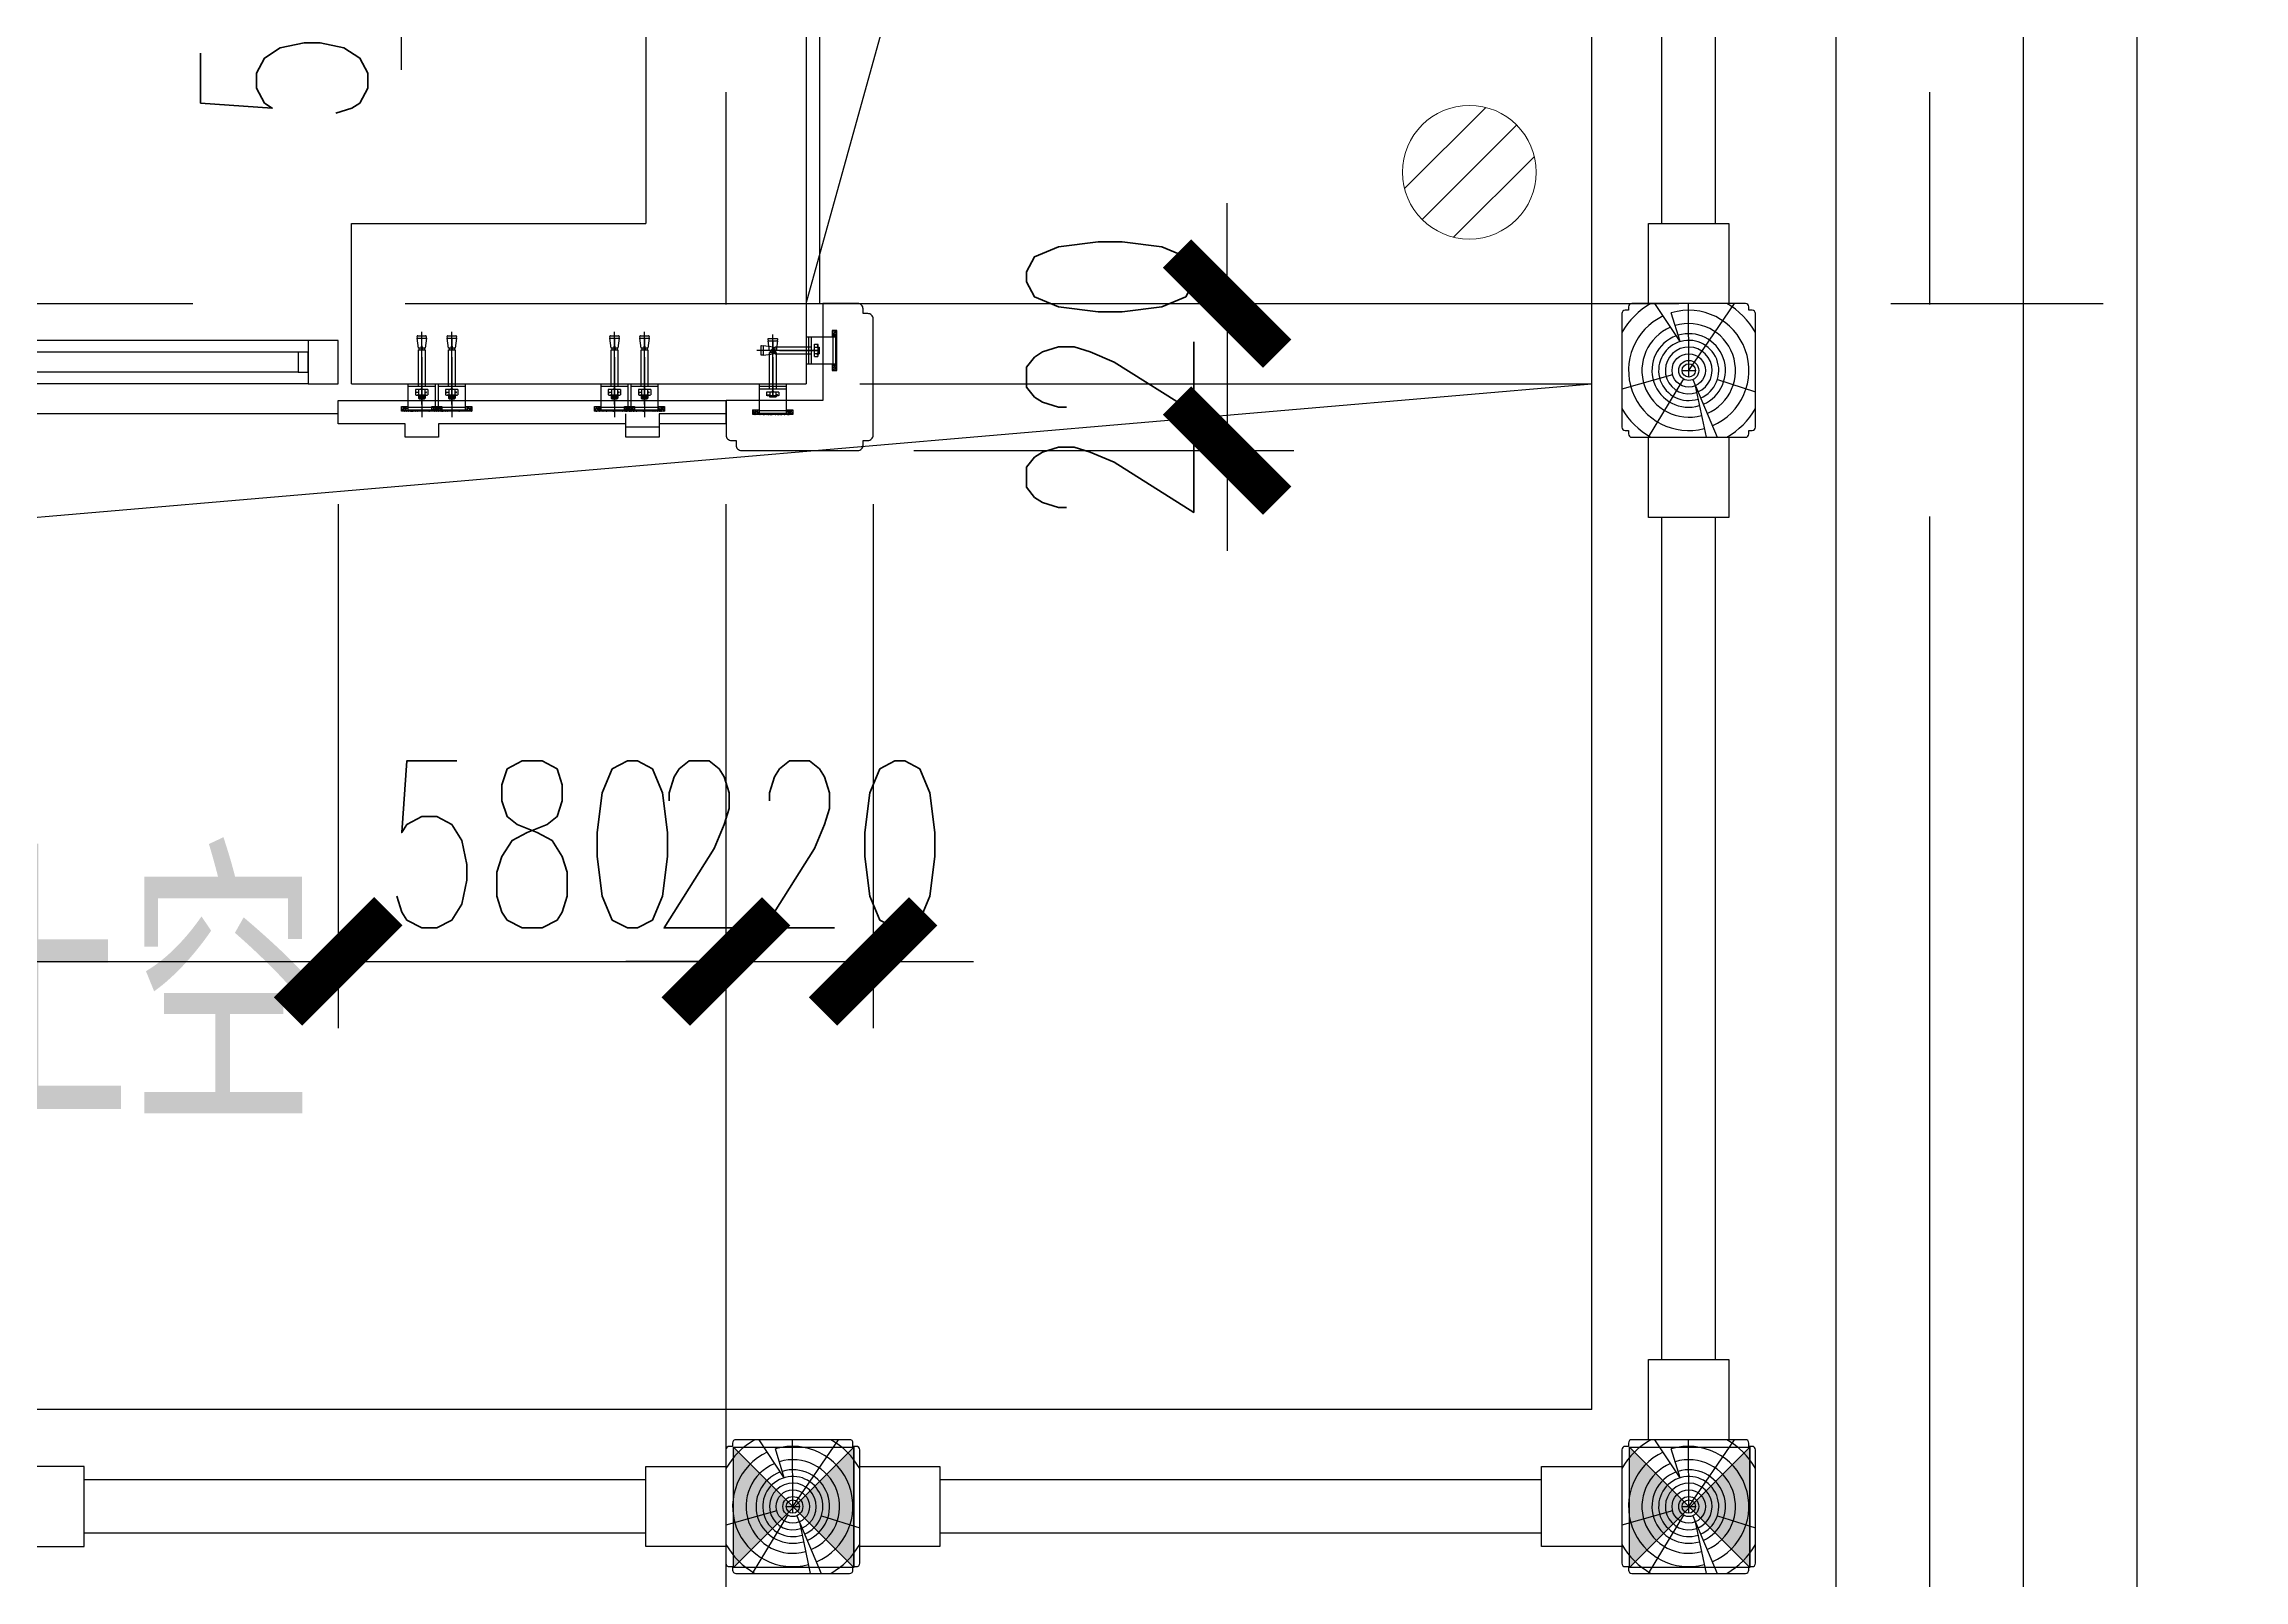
# Model space of a CAD drawing. Extents: x 296441 to 853063, y 459050 to 1117990.
# Drawn here: x 665278 to 668569, y 649460 to 651758 of the extents above; entities that cross this region are included whole.
import ezdxf
from ezdxf.enums import TextEntityAlignment as Align

# ---------------------------------------------------------------- set-up
doc = ezdxf.new("R2010")
doc.units = 0
doc.header["$LTSCALE"] = 1000
for name, pattern in [('14-GRID$0$CENTER2', [28.575, 19.05, -3.175, 3.175, -3.175]), ('CENTER', [50.8, 31.75, -6.35, 6.35, -6.35]), ('DASH', [0.35, 0.25, -0.1]), ('DOTE', [2.42, 2, -0.2, 0.02, -0.2])]:
    doc.linetypes.add(name, pattern=pattern)
for name, color, linetype in [('0-COL', 50, 'Continuous'), ('0-COL-H1', 170, 'Continuous'), ('14-GRID$0$G-GRID', 9, '14-GRID$0$CENTER2'), ('5PJ(配件)', 13, 'Continuous'), ('8XX(虚线)', 8, 'DASH'), ('A-SECT-FNSH', 6, 'Continuous'), ('D-TEXT-FL01-mi$0$A-WIND-IDEN', 33, 'Continuous'), ('DIM_SYMB', 3, 'Continuous'), ('DZ-TEXT-FL01$0$A-ROOM-IDEN', 4, 'Continuous'), ('E4-FL02$0$A-FLOR', 23, 'Continuous'), ('E4-FL02$0$A-HOLE', 211, 'Continuous'), ('E4-FL02$0$A-HRAL', 5, 'Continuous'), ('E4-FL02$0$A-OVLK', 140, 'Continuous'), ('E4-FL02$0$A-SECT-PATT', 251, 'Continuous'), ('E4-FL02$0$A-SECT-WIND', 155, 'Continuous'), ('E4-FL02$0$A-SECT-WOOD', 17, 'Continuous'), ('E4-FL02$0$A-WALL-FNSH', 6, 'Continuous'), ('E4-FL02$0$AUDIT_I_171201172723-2', 140, 'Continuous'), ('E4-FL02$0$G-XREF', 2, 'Continuous'), ('PUB_DIM', 3, 'Continuous'), ('WALL', 242, 'Continuous'), ('ZT0_默认图层-----PM、LM、DY、JD', 7, 'Continuous'), ('ZT1_Dim---标注---PM、LM、DY、JD', 252, 'Continuous'), ('ZT3_辅材--五金件-------------JD', 13, 'Continuous')]:
    doc.layers.add(name, color=color, linetype=linetype)
doc.layers.add('E1-FL02$0$P-SEWG-EQPM', color=4, linetype='Continuous', lineweight=0)
doc.layers.add('E4-FL02$0$A-ANNO-NPLT', color=215, linetype='Continuous', plot=False)
doc.styles.add('E1-FL02$0$hz', font='simplex', dxfattribs={"width": 0.7, "bigfont": 'hztxt'})
doc.styles.get("Standard").update_dxf_attribs({"font": 'gbenor.shx', "bigfont": 'gbcbig.shx'})
doc.styles.add('ZT-DIMSTYLE', font='ROMANS.shx', dxfattribs={"width": 0.7, "bigfont": 'CHINESE.shx'})
doc.styles.add('ZT_文字标注', font='ROMANS.shx', dxfattribs={"width": 0.7, "bigfont": '@1chinese.shx'})
doc.dimstyles.new('ZT-DIM100', dxfattribs={"dimscale": 100, "dimtxt": 2.5, "dimasz": 1.5, "dimexe": 1, "dimexo": 1, "dimgap": 0.5, "dimtad": 1, "dimdec": 0, "dimdsep": 46, "dimtxsty": 'ZT-DIMSTYLE', "dimblk": 'ARCHTICK', "dimcen": 2.5, "dimclrd": 175, "dimclre": 175, "dimclrt": 7, "dimazin": 2, "dimtfac": 1, "dimtix": 1, "dimtmove": 2, "dimatfit": 3, "dimfxl": 0, "dimarcsym": 0})

# ---------------------------------------------------------------- blocks, each defined once
blk = doc.blocks.new('STEELCOLUMN')
at = {"layer": '0-COL', "color": 4, "ltscale": 0.5}
blk.add_lwpolyline([(-90, 90), (90, 90), (90, -90), (-90, -90), (-90, 90), (90, -90), (90, 90), (-90, -90)], dxfattribs=at)
at = {"layer": '0-COL', "color": 6, "ltscale": 0.5}
for points in [[(-90, 90), (-90, -90), (0, 0)], [(0, 0), (0, 0), (90, 90), (90, -90)]]:
    blk.add_solid(points, dxfattribs=at)
blk = doc.blocks.new('HER32')
at = {"layer": 'DZ-TEXT-FL01$0$A-ROOM-IDEN'}
blk.add_text('南廊上空', height=385.82, dxfattribs=at).set_placement((856119, -566141))
blk = doc.blocks.new('*U433')
at = {"layer": 'E4-FL02$0$A-SECT-WIND'}
for p, q in [((45, 32.5), (655, 32.5)), ((60, 15), (640, 15)), ((45, -32.5), (655, -32.5)), ((60, -15), (640, -15))]:
    blk.add_line(p, q, dxfattribs=at)
at = {"layer": 'E4-FL02$0$A-SECT-WOOD'}
for points in [[(0, 32.5), (45, 32.5), (45, -32.5), (0, -32.5)], [(60, 15), (60, -15), (45, -15), (45, 15)], [(640, 15), (640, -15), (655, -15), (655, 15)], [(700, 32.5), (655, 32.5), (655, -32.5), (700, -32.5)]]:
    blk.add_lwpolyline(points, close=True, dxfattribs=at)
blk = doc.blocks.new('E4-FL02$0$220zhu-P1')
at = {"layer": 'E4-FL02$0$A-ANNO-NPLT'}
for p, q in [((10, 0), (-10, 0)), ((0, 10), (0, -10))]:
    blk.add_line(p, q, dxfattribs=at)
blk.add_circle((0, 0), 10, dxfattribs=at)
at = {"layer": 'E4-FL02$0$A-SECT-PATT'}
for p, q in [((-5.9, 13.8), (-42.5, 100)), ((-9.8, 23), (-26, 100)), ((7.8, 12.8), (60.8, 100)), ((-42.8, 13.8), (-100, 32.1)), ((10, 0), (-10, 0)), ((0, 10), (0, -10)), ((24.1, 6.7), (100, 27.8)), ((0, 0), (-68.5, -100)), ((0, 0), (0.3, -100)), ((13, -43.1), (26.1, -86.1)), ((13, -43.1), (50.5, -100))]:
    blk.add_line(p, q, dxfattribs=at)
for radius in [25, 15, 10]:
    blk.add_circle((0, 0), radius, dxfattribs=at)
for radius, start, end in [(115, 119.5918, 150.4082), (115, 29.5918, 60.4082), (90, 113.0186, 286.8397), (90, 295.1666, 104.9497), (70, 292.813, 105.8305), (70, 113.0186, 286.8397), (55, 113.0186, 286.8397), (45, 113.0186, 108.0371), (35, 113.0186, 109.8089), (55, 289.8993, 106.9128), (115, 209.5918, 240.4082), (115, 299.5918, 330.4082)]:
    blk.add_arc((0, 0), radius, start, end, dxfattribs=at)
at = {"layer": 'E4-FL02$0$A-SECT-WOOD'}
blk.add_lwpolyline([(0, 100), (-85, 100, 0.414165), (-90, 95), (-90, 90), (-95, 90, 0.414214), (-100, 85), (-100, 0), (-100, -85, 0.414214), (-95, -90), (-90, -90), (-90, -95, 0.414165), (-85, -100), (0, -100), (85, -100, 0.414165), (90, -95), (90, -90), (95, -90, 0.414214), (100, -85), (100, 0), (100, 85, 0.414214), (95, 90), (90, 90), (90, 95, 0.414165), (85, 100)], format="xyb", close=True, dxfattribs=at)
blk = doc.blocks.new('E1-FL02$0$$PS001_0')
for p, q in [((-0.485, -0.123), (0.123, 0.485)), ((-0.354, -0.354), (0.354, 0.354)), ((-0.118, -0.486), (0.486, 0.118))]:
    blk.add_line(p, q)
blk.add_circle((0, 0), 0.5)
at = {"style": 'E1-FL02$0$hz', "width": 0.7, "flags": 1}
for tag, p in [('UNIT', (0, 0)), ('SPEC', (0, -0.002)), ('WHAT', (0, -0.003))]:
    blk.add_attdef(tag, p, '', height=0.001, dxfattribs=at)
blk = doc.blocks.new('20180521.08271243')
at = {"layer": '8XX(虚线)', "ltscale": 25}
h = blk.add_hatch(dxfattribs=at)
h.set_pattern_fill('AR-SAND', color=256, scale=0.05, angle=360, style=0)
h.set_pattern_definition([(232.5, (-292719.11, -161804.6666), (-2.447066187, 0.080001565), [0, -1.9304, 0, -2.159, 0, -2.06375]), (262.5, (-292719.11, -161804.6666), (-3.584125503, -2.247616416), [0, -1.0414, 0, -1.7399, 0, -0.66675]), (302.5, (-292719.11, -161803.1045), (-0.007185923, -3.954961851), [0, -0.635, 0, -2.286, 0, -2.9845]), (312.5, (-292719.11, -161803.1045), (-1.114646616, -3.817782262), [0, -0.3175, 0, -1.4986, 0, -1.7145])])
edge = h.paths.add_edge_path()
edge.add_line((30, 36), (30, 29))
edge.add_line((30, 29), (20, 29))
edge.add_line((20, 29), (20, 33.3))
edge.add_arc((18.8, 33.3), 1.2, 360, 450)
edge.add_line((18.8, 34.5), (0, 34.5))
edge.add_line((0, 34.5), (0, 36))
edge.add_line((0, 36), (30, 36))
edge = h.paths.add_edge_path()
edge.add_line((-30, 29), (-30, 36))
edge.add_line((-30, 36), (0, 36))
edge.add_line((0, 36), (0, 34.5))
edge.add_line((0, 34.5), (-18.8, 34.5))
edge.add_arc((-18.8, 33.3), 1.2, 90, 180)
edge.add_line((-20, 33.3), (-20, 29))
edge.add_line((-20, 29), (-30, 29))
at = {"color": 8}
blk.add_line((-30, 36, 0), (-30, 29, 0), dxfattribs=at)
at = {"color": 1, "linetype": 'CENTER', "ltscale": 10}
blk.add_line((0, -50), (0, 9.5), dxfattribs=at)
blk.add_line((0, -50), (0, 9.5), dxfattribs=at)
at = {"layer": '5PJ(配件)'}
for p, q in [((-20, 33.3, 0), (-20, 30, 0)), ((6.2, 34.5, 0), (-18.8, 34.5, 0)), ((18.8, 34.5, 0), (6.2, 34.5, 0)), ((20, 30, 0), (20, 33.3, 0)), ((20, 30.5, 0), (-20, 30.5, 0)), ((20, -2), (-20, -2)), ((20, -6), (-20, -6))]:
    blk.add_line(p, q, dxfattribs=at)
for points in [[(-20, 30), (-20, -10), (20, -10)], [(20, -10), (20, 30)]]:
    blk.add_lwpolyline(points, dxfattribs=at)
for centre, start, end in [((-18.8, 33.3, 0), 90, 180), ((18.8, 33.3, 0), 0, 90)]:
    blk.add_arc(centre, 1.2, start, end, dxfattribs=at)
at = {"layer": '8XX(虚线)', "ltscale": 25}
for p, q in [((30, 36, 0), (-30, 36, 0)), ((30, 29, 0), (30, 36, 0)), ((-30, 29, 0), (-20, 29, 0)), ((-25, 29, 0), (-20, 29, 0)), ((20, 29, 0), (30, 29, 0))]:
    blk.add_line(p, q, dxfattribs=at)
at = {"layer": 'ZT3_辅材--五金件-------------JD'}
for p, q in [((-9.2, 2.6), (-9.2, 7.5)), ((9.2, 2.6), (-9.2, 2.6)), ((6.9, 8), (-6.9, 8)), ((-5, 8), (-5, 9.5)), ((-5, 9.5), (5, 9.5)), ((-4.6, 2.6), (-4.6, 7.5)), ((-4.3, 8), (-4.3, 9.5)), ((-0.7, 0), (0.2, 2.6)), ((0, 0), (0.9, 2.6)), ((4.2, 8), (4.2, 9.5)), ((4.6, 2.6), (4.6, 7.5)), ((5, 8), (5, 9.5)), ((9.2, 2.6), (9.2, 7.5)), ((-5, -2), (-5, -57)), ((5, -57), (5, -2)), ((-5, -59.1), (-7, -74.4)), ((-5, -57), (5, -57)), ((5, -59.1), (-5, -59.1)), ((-4.1, -59.1), (-4.1, -57)), ((-1, -59.1), (-1, -57)), ((-0.4, -74.4), (-0.4, -62.5)), ((0.4, -62.5), (0.4, -74.4)), ((1, -59.1), (1, -57)), ((4.1, -59.1), (4.1, -57)), ((7, -74.4), (5, -59.1)), ((-7, -74.4), (-0.4, -74.4)), ((-6.5, -74.4), (-6.9, -76.9)), ((-5.9, -78), (5.9, -78)), ((0.4, -74.4), (7, -74.4)), ((6.9, -76.9), (6.5, -74.4))]:
    blk.add_line(p, q, dxfattribs=at)
at = {"layer": 'ZT3_辅材--五金件-------------JD', "color": 1, "linetype": 'DOTE', "ltscale": 5}
blk.add_line((0, 9.5), (0, -84), dxfattribs=at)
at = {"layer": 'ZT3_辅材--五金件-------------JD'}
for centre, radius, start, end in [((-6.9, 2.4), 5.58, 65.5673, 114.4327), ((0, -13.6), 21.6, 77.6432, 102.3568), ((6.9, 2.4), 5.58, 65.5673, 114.4327), ((0, -61.6), 1.04, 293.5782, 246.4218), ((-5.9, -77), 1, 172.588, 270), ((5.9, -77), 1, 270, 7.412)]:
    blk.add_arc(centre, radius, start, end, dxfattribs=at)
at = {"layer": 'Defpoints', "color": 250, "style": 'ZT_文字标注', "text_generation_flag": 4, "width": 0.7}
for s, p in [('M10', (-7.2, 7)), ('95', (6.2, 7))]:
    blk.add_text(s, height=1.5, rotation=180, dxfattribs=at).set_placement(p, align=Align.MIDDLE)
blk = doc.blocks.new('ZT_钢膨胀螺栓_M10X95')
at = {"layer": 'ZT3_辅材--五金件-------------JD', "color": 1, "linetype": 'DOTE', "ltscale": 5}
blk.add_line((-27, 0), (82, 0), dxfattribs=at)
at = {"layer": 'ZT3_辅材--五金件-------------JD'}
for p, q in [((-17.5, 5), (-19, 3.5)), ((-19, -3.5), (-19, 3.5)), ((-13, 4.2), (-18.2, 4.2)), ((-13, 5), (-17.5, 5)), ((-17.5, 5), (-17.5, -5)), ((-16, 5), (-16, -5)), ((-14.5, 5), (-14.5, -5)), ((-13, -6.9), (-13, 6.9)), ((-4.6, 9.2), (-12.5, 9.2)), ((-4.6, 4.6), (-12.5, 4.6)), ((-4.6, -9.2), (-4.6, 9.2)), ((-2, 0.7), (-4.6, -0.2)), ((-2, 0), (-4.6, -0.9)), ((0, 5), (55, 5)), ((55, 5), (55, -5)), ((57.1, 4.1), (55, 4.1)), ((57.1, 1), (55, 1)), ((57.1, 5), (72.4, 7)), ((57.1, -5), (57.1, 5)), ((72.4, 0.4), (60.5, 0.4)), ((72.4, 7), (72.4, 0.4)), ((72.4, 6.5), (74.9, 6.9)), ((76, 5.9), (76, -5.9)), ((-17.5, -5), (-19, -3.5)), ((-13, -4.2), (-18.2, -4.2)), ((-13, -5), (-17.5, -5)), ((-4.6, -4.6), (-12.5, -4.6)), ((-4.6, -9.2), (-12.5, -9.2)), ((55, -5), (0, -5)), ((57.1, -1), (55, -1)), ((57.1, -4.1), (55, -4.1)), ((72.4, -7), (57.1, -5)), ((60.5, -0.4), (72.4, -0.4)), ((72.4, -0.4), (72.4, -7)), ((74.9, -6.9), (72.4, -6.5))]:
    blk.add_line(p, q, dxfattribs=at)
for centre, radius, start, end in [((-7.4, 6.9), 5.58, 155.5673, 204.4327), ((8.6, 0), 21.6, 167.6432, 192.3568), ((59.6, 0), 1.04, 23.5782, 336.4218), ((75, 5.9), 1, 0, 97.412), ((-7.4, -6.9), 5.58, 155.5673, 204.4327), ((75, -5.9), 1, 262.588, 0)]:
    blk.add_arc(centre, radius, start, end, dxfattribs=at)
at = {"layer": 'Defpoints', "color": 250, "style": 'ZT_文字标注', "width": 0.7}
for s, p in [('M10', (-9, 7.2)), ('95', (-9, -6.2))]:
    blk.add_text(s, height=1.5, rotation=90, dxfattribs=at).set_placement(p, align=Align.MIDDLE)
blk = doc.blocks.new('*U2473')
at = {"layer": 'ZT3_辅材--五金件-------------JD', "rotation": 270}
blk.add_blockref('ZT_钢膨胀螺栓_M10X95', (0, 0), dxfattribs=at)
blk = doc.blocks.new('L形挂件')
at = {"layer": '8XX(虚线)', "ltscale": 25}
h = blk.add_hatch(dxfattribs=at)
h.set_pattern_fill('AR-SAND', color=256, scale=0.05, style=0)
h.set_pattern_definition([(52.5, (-25.0006, -59.7017), (2.44707, -0.08), [0, -1.9304, 0, -2.159, 0, -2.06375]), (82.5, (-25.0006, -59.7017), (3.58413, 2.24762), [0, -1.0414, 0, -1.7399, 0, -0.66675]), (122.5, (-25.0006, -61.2638), (0.00719, 3.95496), [0, -0.635, 0, -2.286, 0, -2.9845]), (132.5, (-25.0006, -61.2638), (1.11465, 3.81778), [0, -0.3175, 0, -1.4986, 0, -1.7145])])
edge = h.paths.add_edge_path()
edge.add_line((-34, -29.7), (-41, -29.7))
edge.add_line((-41, -29.7), (-41, -59.7))
edge.add_line((-41, -59.7), (-39.5, -59.7))
edge.add_line((-39.5, -59.7), (-39.5, -40.9))
edge.add_arc((-38.3, -40.9), 1.2, 90, 180, ccw=False)
edge.add_line((-38.3, -39.7), (-34, -39.7))
edge.add_line((-34, -39.7), (-34, -29.7))
edge = h.paths.add_edge_path()
edge.add_line((-41, -89.7), (-34, -89.7))
edge.add_line((-34, -89.7), (-34, -79.7))
edge.add_line((-34, -79.7), (-38.3, -79.7))
edge.add_arc((-38.3, -78.5), 1.2, -180, -90, ccw=False)
edge.add_line((-39.5, -78.5), (-39.5, -59.7))
edge.add_line((-39.5, -59.7), (-41, -59.7))
edge.add_line((-41, -59.7), (-41, -89.7))
h = blk.add_hatch(dxfattribs=at)
h.set_pattern_fill('AR-SAND', color=256, scale=0.05, angle=180, style=0)
h.set_pattern_definition([(52.5, (-25.0006, -104.7017), (2.44707, -0.08), [0, -1.9304, 0, -2.159, 0, -2.06375]), (82.5, (-25.0006, -104.7017), (3.58413, 2.24762), [0, -1.0414, 0, -1.7399, 0, -0.66675]), (122.5, (-25.0006, -106.2638), (0.00719, 3.95496), [0, -0.635, 0, -2.286, 0, -2.9845]), (132.5, (-25.0006, -106.2638), (1.11465, 3.81778), [0, -0.3175, 0, -1.4986, 0, -1.7145])])
edge = h.paths.add_edge_path()
edge.add_line((-41, -134.7), (-34, -134.7))
edge.add_line((-34, -134.7), (-34, -124.7))
edge.add_line((-34, -124.7), (-38.3, -124.7))
edge.add_arc((-38.3, -123.5), 1.2, -180, -90, ccw=False)
edge.add_line((-39.5, -123.5), (-39.5, -104.7))
edge.add_line((-39.5, -104.7), (-41, -104.7))
edge.add_line((-41, -104.7), (-41, -134.7))
edge = h.paths.add_edge_path()
edge.add_line((-34, -74.7), (-41, -74.7))
edge.add_line((-41, -74.7), (-41, -104.7))
edge.add_line((-41, -104.7), (-39.5, -104.7))
edge.add_line((-39.5, -104.7), (-39.5, -85.9))
edge.add_arc((-38.3, -85.9), 1.2, 90, 180, ccw=False)
edge.add_line((-38.3, -84.7), (-34, -84.7))
edge.add_line((-34, -84.7), (-34, -74.7))
at = {"color": 8}
for p, q in [((-41, -29.7), (-34, -29.7)), ((-41, -74.7), (-34, -74.7))]:
    blk.add_line(p, q, dxfattribs=at)
at = {"color": 1, "linetype": 'CENTER', "ltscale": 10}
for p, q in [((40, -59.7), (-50, -59.7)), ((40, -59.7), (-50, -59.7)), ((40, -104.7), (-50, -104.7)), ((40, -104.7), (-50, -104.7))]:
    blk.add_line(p, q, dxfattribs=at)
at = {"layer": '5PJ(配件)'}
for p, q in [((-4, -79.7), (-4, -39.7)), ((-39.5, -110.9), (-39.5, -85.9)), ((-38.3, -84.7), (-25, -84.7)), ((-35.5, -124.7), (-35.5, -84.7)), ((-39.5, -123.5), (-39.5, -110.9)), ((-25, -124.7), (-38.3, -124.7))]:
    blk.add_line(p, q, dxfattribs=at)
for points in [[(-25, -39.7), (0, -39.7)], [(0, -40.1), (0, -79.7), (-25, -79.7)], [(-25, -84.7), (0, -84.7), (0, -124.7)], [(0, -124.7), (-25, -124.7)]]:
    blk.add_lwpolyline(points, dxfattribs=at)
for centre, start, end in [((-38.3, -85.9), 90, 180), ((-38.3, -123.5), 180, 270)]:
    blk.add_arc(centre, 1.2, start, end, dxfattribs=at)
at = {"layer": '8XX(虚线)', "ltscale": 25}
for p, q in [((-41, -89.7), (-41, -29.7)), ((-34, -29.7), (-34, -39.7)), ((-41, -134.7), (-41, -74.7)), ((-34, -89.7), (-41, -89.7)), ((-34, -74.7), (-34, -84.7)), ((-34, -79.7), (-34, -89.7)), ((-34, -124.7), (-34, -134.7)), ((-34, -134.7), (-41, -134.7))]:
    blk.add_line(p, q, dxfattribs=at)
at = {"layer": '8XX(虚线)', "linetype": 'Continuous', "ltscale": 25}
for p, q in [((-39.5, -65.9), (-39.5, -40.9)), ((-38.3, -39.7), (-25, -39.7)), ((-35.5, -79.7), (-35.5, -39.7)), ((-39.5, -78.5), (-39.5, -65.9)), ((-25, -79.7), (-38.3, -79.7))]:
    blk.add_line(p, q, dxfattribs=at)
at = {"layer": '8XX(虚线)', "linetype": 'DASH', "ltscale": 25}
blk.add_line((-4, -124.7), (-4, -84.7), dxfattribs=at)
for centre, start, end in [((-38.3, -40.9), 90, 180), ((-38.3, -78.5), 180, 270)]:
    blk.add_arc(centre, 1.2, start, end, dxfattribs=at)
at = {"layer": 'ZT3_辅材--五金件-------------JD', "rotation": 90}
for p in [(-4, -59.7), (-4, -104.7)]:
    blk.add_blockref('*U2473', p, dxfattribs=at)
blk = doc.blocks.new('20191023180728')
at = {"layer": 'A-SECT-FNSH', "ltscale": 30}
blk.add_lwpolyline([(-119.9, -25), (-119.9, -76.9, 0.414214), (-111.9, -84.9), (-104.9, -84.9), (-104.9, -91.9, 0.414214), (-96.9, -99.9), (45.1, -99.9), (77.1, -99.9, 0.414214), (85.1, -91.9), (85.1, -84.9), (92.1, -84.9, 0.414214), (100.1, -76.9), (100.1, 97.1, 0.414214), (92.1, 105.1), (85.1, 105.1), (85.1, 112.1, 0.414214), (77.1, 120.1), (45.1, 120.1), (25, 120.1), (25, -25)], format="xyb", close=True, dxfattribs=at)
at = {"layer": 'A-SECT-FNSH', "ltscale": 30, "elevation": 0}
blk.add_lwpolyline([(-600, -60), (-700, -60), (-700, -25), (-120, -25), (-120, -60), (-220, -60), (-220, -80), (-270, -80), (-270, -60), (-550, -60), (-550, -80), (-600, -80), (-600, -60)], dxfattribs=at)
at = {"layer": 'ZT0_默认图层-----PM、LM、DY、JD', "ltscale": 10, "xscale": -1, "rotation": 179.9998810155601}
blk.add_blockref('20180521.08271243', (-50, -10), dxfattribs=at)
at = {"layer": 'ZT0_默认图层-----PM、LM、DY、JD', "ltscale": 10, "rotation": 270}
blk.add_blockref('20180521.08271243', (10, 50), dxfattribs=at)
at = {"layer": 'ZT1_Dim---标注---PM、LM、DY、JD', "ltscale": 10, "rotation": 90}
for p in [(-634.8, 0), (-346.5, 0, 0)]:
    blk.add_blockref('L形挂件', p, dxfattribs=at)
blk = doc.blocks.new('EWRV')
at = {"layer": 'DIM_SYMB', "color": 8}
blk.add_lwpolyline([(1744581.8, 620393.7), (1743406.8, 624628.7)], dxfattribs=at)
at = {"layer": 'E4-FL02$0$A-FLOR'}
blk.add_line((1745281.8, 620228.7), (1748081.8, 620228.7), dxfattribs=at)
at = {"layer": 'E4-FL02$0$A-HOLE'}
blk.add_lwpolyline([(1748761.8, 618738.7), (1748487.3, 619837.8), (1743406.8, 620273.7)], dxfattribs=at)
at = {"layer": 'E4-FL02$0$A-HRAL'}
for p, q in [((1743221.8, 620513.7), (1743221.8, 621249.7)), ((1743301.8, 620513.7), (1743301.8, 621249.7)), ((1743221.8, 618813.7), (1743221.8, 620073.7)), ((1743301.8, 618813.7), (1743301.8, 620073.7)), ((1743481.8, 618633.7), (1744381.8, 618633.7)), ((1744821.8, 618633.7), (1745661.8, 618633.7)), ((1743481.8, 618553.7), (1744381.8, 618553.7)), ((1744821.8, 618553.7), (1745661.8, 618553.7))]:
    blk.add_line(p, q, dxfattribs=at)
for points in [[(1743321.8, 620393.7), (1743321.8, 620513.7), (1743201.8, 620513.7), (1743201.8, 620393.7), (1743321.8, 620393.7)], [(1743321.8, 620073.7), (1743321.8, 620193.7), (1743201.8, 620193.7), (1743201.8, 620073.7), (1743321.8, 620073.7)], [(1743321.8, 618693.7), (1743321.8, 618813.7), (1743201.8, 618813.7), (1743201.8, 618693.7), (1743321.8, 618693.7)], [(1743481.8, 618533.7), (1743481.8, 618653.7), (1743361.8, 618653.7), (1743361.8, 618533.7), (1743481.8, 618533.7)], [(1744501.8, 618533.7), (1744501.8, 618653.7), (1744381.8, 618653.7), (1744381.8, 618533.7), (1744501.8, 618533.7)], [(1744821.8, 618533.7), (1744821.8, 618653.7), (1744701.8, 618653.7), (1744701.8, 618533.7), (1744821.8, 618533.7)], [(1745661.8, 618533.7), (1745661.8, 618653.7), (1745781.8, 618653.7), (1745781.8, 618533.7), (1745661.8, 618533.7)]]:
    blk.add_lwpolyline(points, dxfattribs=at)
at = {"layer": 'E4-FL02$0$A-OVLK'}
for p, q in [((1743406.8, 618738.7), (1743406.8, 624748.7)), ((1744501.8, 620273.7), (1743406.8, 620273.7)), ((1743406.8, 618738.7), (1748761.8, 618738.7))]:
    blk.add_line(p, q, dxfattribs=at)
at = {"layer": 'E4-FL02$0$A-SECT-WOOD'}
blk.add_lwpolyline([(1744701.8, 620228.7), (1744801.8, 620228.7), (1744801.8, 620208.7), (1744851.8, 620208.7), (1744851.8, 620228.7)], dxfattribs=at)
at = {"layer": 'E4-FL02$0$A-WALL-FNSH'}
blk.add_line((1744561.8, 620893.7), (1744561.8, 620393.7), dxfattribs=at)
at = {"layer": 'WALL'}
for p, q in [((1744581.8, 620893.7), (1744581.8, 620273.7)), ((1744821.8, 620893.7), (1744821.8, 620513.7)), ((1745261.8, 620513.7), (1744821.8, 620513.7)), ((1745261.8, 620273.7), (1745261.8, 620513.7)), ((1745261.8, 620273.7), (1744581.8, 620273.7))]:
    blk.add_line(p, q, dxfattribs=at)
at = {"ltscale": 1000, "xscale": -1}
blk.add_blockref('20191023180728', (1744581.8, 620273.7, 0), dxfattribs=at)
blk.add_blockref('*U433', (1745281.8, 620306.2))
at = {"layer": 'E1-FL02$0$P-SEWG-EQPM', "extrusion": (0, 0, -1), "xscale": 200, "yscale": 200, "zscale": -200}
blk.add_blockref('E1-FL02$0$$PS001_0', (-1743589.9, 620590.3), dxfattribs=at)
at = {"layer": 'E4-FL02$0$G-XREF', "extrusion": (0, 0, -1), "zscale": -1, "rotation": 180}
for p in [(-1743261.8, 620293.7), (-1743261.8, 618593.7), (-1744601.8, 618593.7)]:
    blk.add_blockref('E4-FL02$0$220zhu-P1', p, dxfattribs=at)
blk = doc.blocks.new('_ArchTick')
at = {"color": 0, "linetype": 'ByBlock', "const_width": 0.4}
blk.add_lwpolyline([(-0.5, -0.5), (0.5, 0.5)], dxfattribs=at)
blk = doc.blocks.new('*D1157')
at = {"layer": 'Defpoints', "color": 0, "ltscale": 1000, "transparency": 16777216}
for p in [(665812.8, 651919.5), (666246, 651919.5), (666246, 651869.5)]:
    blk.add_point(p, dxfattribs=at)
at = {"layer": 'ZT1_Dim---标注---PM、LM、DY、JD', "color": 175, "linetype": 'ByBlock', "lineweight": -2, "ltscale": 1000, "transparency": 16777216}
for p, q in [((665812.8, 651919.5), (665812.8, 652069.5)), ((666146, 651919.5), (665712.8, 651919.5)), ((665812.8, 651869.5), (665812.8, 651919.5)), ((666146, 651869.5), (665712.8, 651869.5)), ((665812.8, 651869.5), (665812.8, 651719.5))]:
    blk.add_line(p, q, dxfattribs=at)
at = {"layer": 'ZT1_Dim---标注---PM、LM、DY、JD', "color": 175, "lineweight": -2, "ltscale": 1000, "transparency": 16777216, "xscale": 150, "yscale": 150, "zscale": 150}
for p, rotation in [((665812.8, 651919.5), 270), ((665812.8, 651869.5), 90)]:
    blk.add_blockref('_ArchTick', p, dxfattribs=dict(at, rotation=rotation))
at = {"layer": 'ZT1_Dim---标注---PM、LM、DY、JD', "color": 7, "ltscale": 1000, "transparency": 16777216, "insert": (665637.8, 651782), "char_height": 250, "attachment_point": 5, "rotation": 90, "style": 'ZT-DIMSTYLE'}
blk.add_mtext('50', dxfattribs=at)
blk = doc.blocks.new('*D1373')
at = {"layer": 'Defpoints', "color": 0, "ltscale": 1000, "transparency": 16777216}
for p in [(666298.5, 651169.5), (666518.6, 651169.5), (666518.6, 650385.2)]:
    blk.add_point(p, dxfattribs=at)
at = {"layer": 'ZT1_Dim---标注---PM、LM、DY、JD', "color": 175, "linetype": 'ByBlock', "lineweight": -2, "ltscale": 1000, "transparency": 16777216}
for p, q in [((666298.5, 651069.5), (666298.5, 650285.2)), ((666518.6, 651069.5), (666518.6, 650285.2)), ((666298.5, 650385.2), (666148.5, 650385.2)), ((666298.5, 650385.2), (666518.6, 650385.2)), ((666518.6, 650385.2), (666668.6, 650385.2))]:
    blk.add_line(p, q, dxfattribs=at)
at = {"layer": 'ZT1_Dim---标注---PM、LM、DY、JD', "color": 175, "lineweight": -2, "ltscale": 1000, "transparency": 16777216, "xscale": 150, "yscale": 150, "zscale": 150}
blk.add_blockref('_ArchTick', (666298.5, 650385.2), dxfattribs=at)
at = {"layer": 'ZT1_Dim---标注---PM、LM、DY、JD', "color": 175, "lineweight": -2, "ltscale": 1000, "transparency": 16777216, "xscale": 150, "yscale": 150, "zscale": 150, "rotation": 180}
blk.add_blockref('_ArchTick', (666518.6, 650385.2), dxfattribs=at)
at = {"layer": 'ZT1_Dim---标注---PM、LM、DY、JD', "color": 7, "ltscale": 1000, "transparency": 16777216, "insert": (666408.5, 650560.2), "char_height": 250, "attachment_point": 5, "style": 'ZT-DIMSTYLE'}
blk.add_mtext('220', dxfattribs=at)
blk = doc.blocks.new('*D1374')
at = {"layer": 'Defpoints', "color": 0, "ltscale": 1000, "transparency": 16777216}
for p in [(665718.5, 651169.5), (666298.5, 651169.5), (666298.5, 650385.2)]:
    blk.add_point(p, dxfattribs=at)
at = {"layer": 'ZT1_Dim---标注---PM、LM、DY、JD', "color": 175, "linetype": 'ByBlock', "lineweight": -2, "ltscale": 1000, "transparency": 16777216}
for p, q in [((665718.5, 651069.5), (665718.5, 650285.2)), ((666298.5, 651069.5), (666298.5, 650285.2)), ((665718.5, 650385.2), (666298.5, 650385.2))]:
    blk.add_line(p, q, dxfattribs=at)
at = {"layer": 'ZT1_Dim---标注---PM、LM、DY、JD', "color": 175, "lineweight": -2, "ltscale": 1000, "transparency": 16777216, "xscale": 150, "yscale": 150, "zscale": 150, "rotation": 180}
blk.add_blockref('_ArchTick', (665718.5, 650385.2), dxfattribs=at)
at = {"layer": 'ZT1_Dim---标注---PM、LM、DY、JD', "color": 175, "lineweight": -2, "ltscale": 1000, "transparency": 16777216, "xscale": 150, "yscale": 150, "zscale": 150}
blk.add_blockref('_ArchTick', (666298.5, 650385.2), dxfattribs=at)
at = {"layer": 'ZT1_Dim---标注---PM、LM、DY、JD', "color": 7, "ltscale": 1000, "transparency": 16777216, "insert": (666008.5, 650560.2), "char_height": 250, "attachment_point": 5, "style": 'ZT-DIMSTYLE'}
blk.add_mtext('580', dxfattribs=at)
blk = doc.blocks.new('*D1375')
at = {"layer": 'Defpoints', "color": 0, "ltscale": 1000, "transparency": 16777216}
for p in [(662918.5, 651169.5), (665718.5, 651169.5), (665718.5, 650385.2)]:
    blk.add_point(p, dxfattribs=at)
at = {"layer": 'ZT1_Dim---标注---PM、LM、DY、JD', "color": 175, "linetype": 'ByBlock', "lineweight": -2, "ltscale": 1000, "transparency": 16777216}
for p, q in [((662918.5, 651069.5), (662918.5, 650285.2)), ((665718.5, 651069.5), (665718.5, 650285.2)), ((662918.5, 650385.2), (665718.5, 650385.2))]:
    blk.add_line(p, q, dxfattribs=at)
at = {"layer": 'ZT1_Dim---标注---PM、LM、DY、JD', "color": 175, "lineweight": -2, "ltscale": 1000, "transparency": 16777216, "xscale": 150, "yscale": 150, "zscale": 150, "rotation": 180}
blk.add_blockref('_ArchTick', (662918.5, 650385.2), dxfattribs=at)
at = {"layer": 'ZT1_Dim---标注---PM、LM、DY、JD', "color": 175, "lineweight": -2, "ltscale": 1000, "transparency": 16777216, "xscale": 150, "yscale": 150, "zscale": 150}
blk.add_blockref('_ArchTick', (665718.5, 650385.2), dxfattribs=at)
at = {"layer": 'ZT1_Dim---标注---PM、LM、DY、JD', "color": 7, "ltscale": 1000, "transparency": 16777216, "insert": (664318.5, 650560.2), "char_height": 250, "attachment_point": 5, "style": 'ZT-DIMSTYLE'}
blk.add_mtext('2800', dxfattribs=at)
blk = doc.blocks.new('*D1378')
at = {"layer": 'Defpoints', "color": 0, "ltscale": 1000, "transparency": 16777216}
for p in [(666463.6, 651369.6, 0), (666479.6, 651149.6, 0), (667048.1, 651149.6)]:
    blk.add_point(p, dxfattribs=at)
at = {"layer": 'ZT1_Dim---标注---PM、LM、DY、JD', "color": 175, "linetype": 'ByBlock', "lineweight": -2, "ltscale": 1000, "transparency": 16777216}
for p, q in [((667048.1, 651369.6), (667048.1, 651519.6)), ((666563.6, 651369.6), (667148.1, 651369.6)), ((667048.1, 651369.6), (667048.1, 651149.6)), ((666579.6, 651149.6), (667148.1, 651149.6)), ((667048.1, 651149.6), (667048.1, 650999.6))]:
    blk.add_line(p, q, dxfattribs=at)
at = {"layer": 'ZT1_Dim---标注---PM、LM、DY、JD', "color": 175, "lineweight": -2, "ltscale": 1000, "transparency": 16777216, "xscale": 150, "yscale": 150, "zscale": 150}
for p, rotation in [((667048.1, 651369.6), 270), ((667048.1, 651149.6), 90)]:
    blk.add_blockref('_ArchTick', p, dxfattribs=dict(at, rotation=rotation))
at = {"layer": 'ZT1_Dim---标注---PM、LM、DY、JD', "color": 7, "ltscale": 1000, "transparency": 16777216, "insert": (666873.1, 651259.6), "char_height": 250, "attachment_point": 5, "rotation": 90, "style": 'ZT-DIMSTYLE'}
blk.add_mtext('220', dxfattribs=at)

msp = doc.modelspace()

# ---------------------------------------------------------------- linework, layer by layer
at = {"layer": '14-GRID$0$G-GRID', "color": 8, "ltscale": 0.1}
for p, q in [((666298.5, 671053.2), (666298.5, 638294.8)), ((668098.5, 671053.2), (668098.5, 638294.8)), ((620098.5, 651369.5), (674432.5, 651369.5))]:
    msp.add_line(p, q, dxfattribs=at)
at = {"layer": 'E4-FL02$0$A-HOLE'}
msp.add_lwpolyline([(662238.5, 649714.5), (662513, 650813.6), (667593.5, 651249.5)], dxfattribs=at)
at = {"layer": 'E4-FL02$0$A-HRAL'}
for p, q in [((667698.5, 651489.5), (667698.5, 652225.5)), ((667778.5, 651489.5), (667778.5, 652225.5)), ((667698.5, 649789.5), (667698.5, 651049.5)), ((667778.5, 649789.5), (667778.5, 651049.5)), ((667518.5, 649609.5), (666618.5, 649609.5)), ((667518.5, 649529.5), (666618.5, 649529.5))]:
    msp.add_line(p, q, dxfattribs=at)
for points in [[(667678.5, 651369.5), (667678.5, 651489.5), (667798.5, 651489.5), (667798.5, 651369.5), (667678.5, 651369.5)], [(667678.5, 651049.5), (667678.5, 651169.5), (667798.5, 651169.5), (667798.5, 651049.5), (667678.5, 651049.5)], [(667678.5, 649669.5), (667678.5, 649789.5), (667798.5, 649789.5), (667798.5, 649669.5), (667678.5, 649669.5)], [(667518.5, 649509.5), (667518.5, 649629.5), (667638.5, 649629.5), (667638.5, 649509.5), (667518.5, 649509.5)]]:
    msp.add_lwpolyline(points, dxfattribs=at)
at = {"layer": 'E4-FL02$0$A-OVLK'}
for p, q in [((667593.5, 649714.5), (667593.5, 655724.5)), ((666498.5, 651249.5), (667593.5, 651249.5)), ((667593.5, 649714.5), (662238.5, 649714.5))]:
    msp.add_line(p, q, dxfattribs=at)
at = {"layer": 'E4-FL02$0$AUDIT_I_171201172723-2'}
for p, q in [((668408.5, 662479.5), (668408.5, 648349.5)), ((668408.5, 662479.5), (668408.5, 641679.5)), ((667958.5, 656049.5), (667958.5, 648519.5)), ((668238.5, 656049.5), (668238.5, 648519.5))]:
    msp.add_line(p, q, dxfattribs=at)

# ---------------------------------------------------------------- block references
at = {"layer": '0-COL-H1'}
for p in [(666399.9, 649568.1), (667739.9, 649568.1)]:
    msp.add_blockref('STEELCOLUMN', p, dxfattribs=at)
at = {"layer": 'D-TEXT-FL01-mi$0$A-WIND-IDEN', "xscale": -1}
msp.add_blockref('EWRV', (2411000.3, 30975.8), dxfattribs=at)
at = {"layer": 'E4-FL02$0$G-XREF', "extrusion": (0, 0, -1), "xscale": -1, "zscale": -1, "rotation": 180}
for p in [(-667738.5, 651269.5), (-667738.5, 649569.5)]:
    msp.add_blockref('E4-FL02$0$220zhu-P1', p, dxfattribs=at)
at = {"layer": 'PUB_DIM'}
msp.add_blockref('HER32', (-191545, 1216283.3), dxfattribs=at)

# ---------------------------------------------------------------- dimensions: what is measured, and where the dimension line sits
at = {"layer": 'ZT1_Dim---标注---PM、LM、DY、JD', "ltscale": 1000}
dim = msp.add_linear_dim(base=(665812.8, 651919.5), p1=(666246, 651869.5), p2=(666246, 651919.5), angle=90, dimstyle='ZT-DIM100', dxfattribs=at)
dim.commit()
dim.dimension.update_dxf_attribs({"geometry": '*D1157', "text_midpoint": (665637.8, 651782), "dimtype": 160})
dim = msp.add_linear_dim(base=(667048.1, 651149.6), p1=(666463.6, 651369.6, 0), p2=(666479.6, 651149.6, 0), angle=90, dimstyle='ZT-DIM100', dxfattribs=at)
dim.commit()
dim.dimension.update_dxf_attribs({"geometry": '*D1378', "text_midpoint": (666873.1, 651259.6)})
for base, p1, p2, picture, middle in [((665718.5, 650385.2), (662918.5, 651169.5), (665718.5, 651169.5), '*D1375', (664318.5, 650560.2)), ((666298.5, 650385.2), (665718.5, 651169.5), (666298.5, 651169.5), '*D1374', (666008.5, 650560.2)), ((666518.6, 650385.2), (666298.5, 651169.5), (666518.6, 651169.5), '*D1373', (666408.5, 650560.2))]:
    dim = msp.add_linear_dim(base=base, p1=p1, p2=p2, dimstyle='ZT-DIM100', dxfattribs=at)
    dim.commit()
    dim.dimension.update_dxf_attribs({"geometry": picture, "text_midpoint": middle})

doc.saveas('drawing.dxf')
